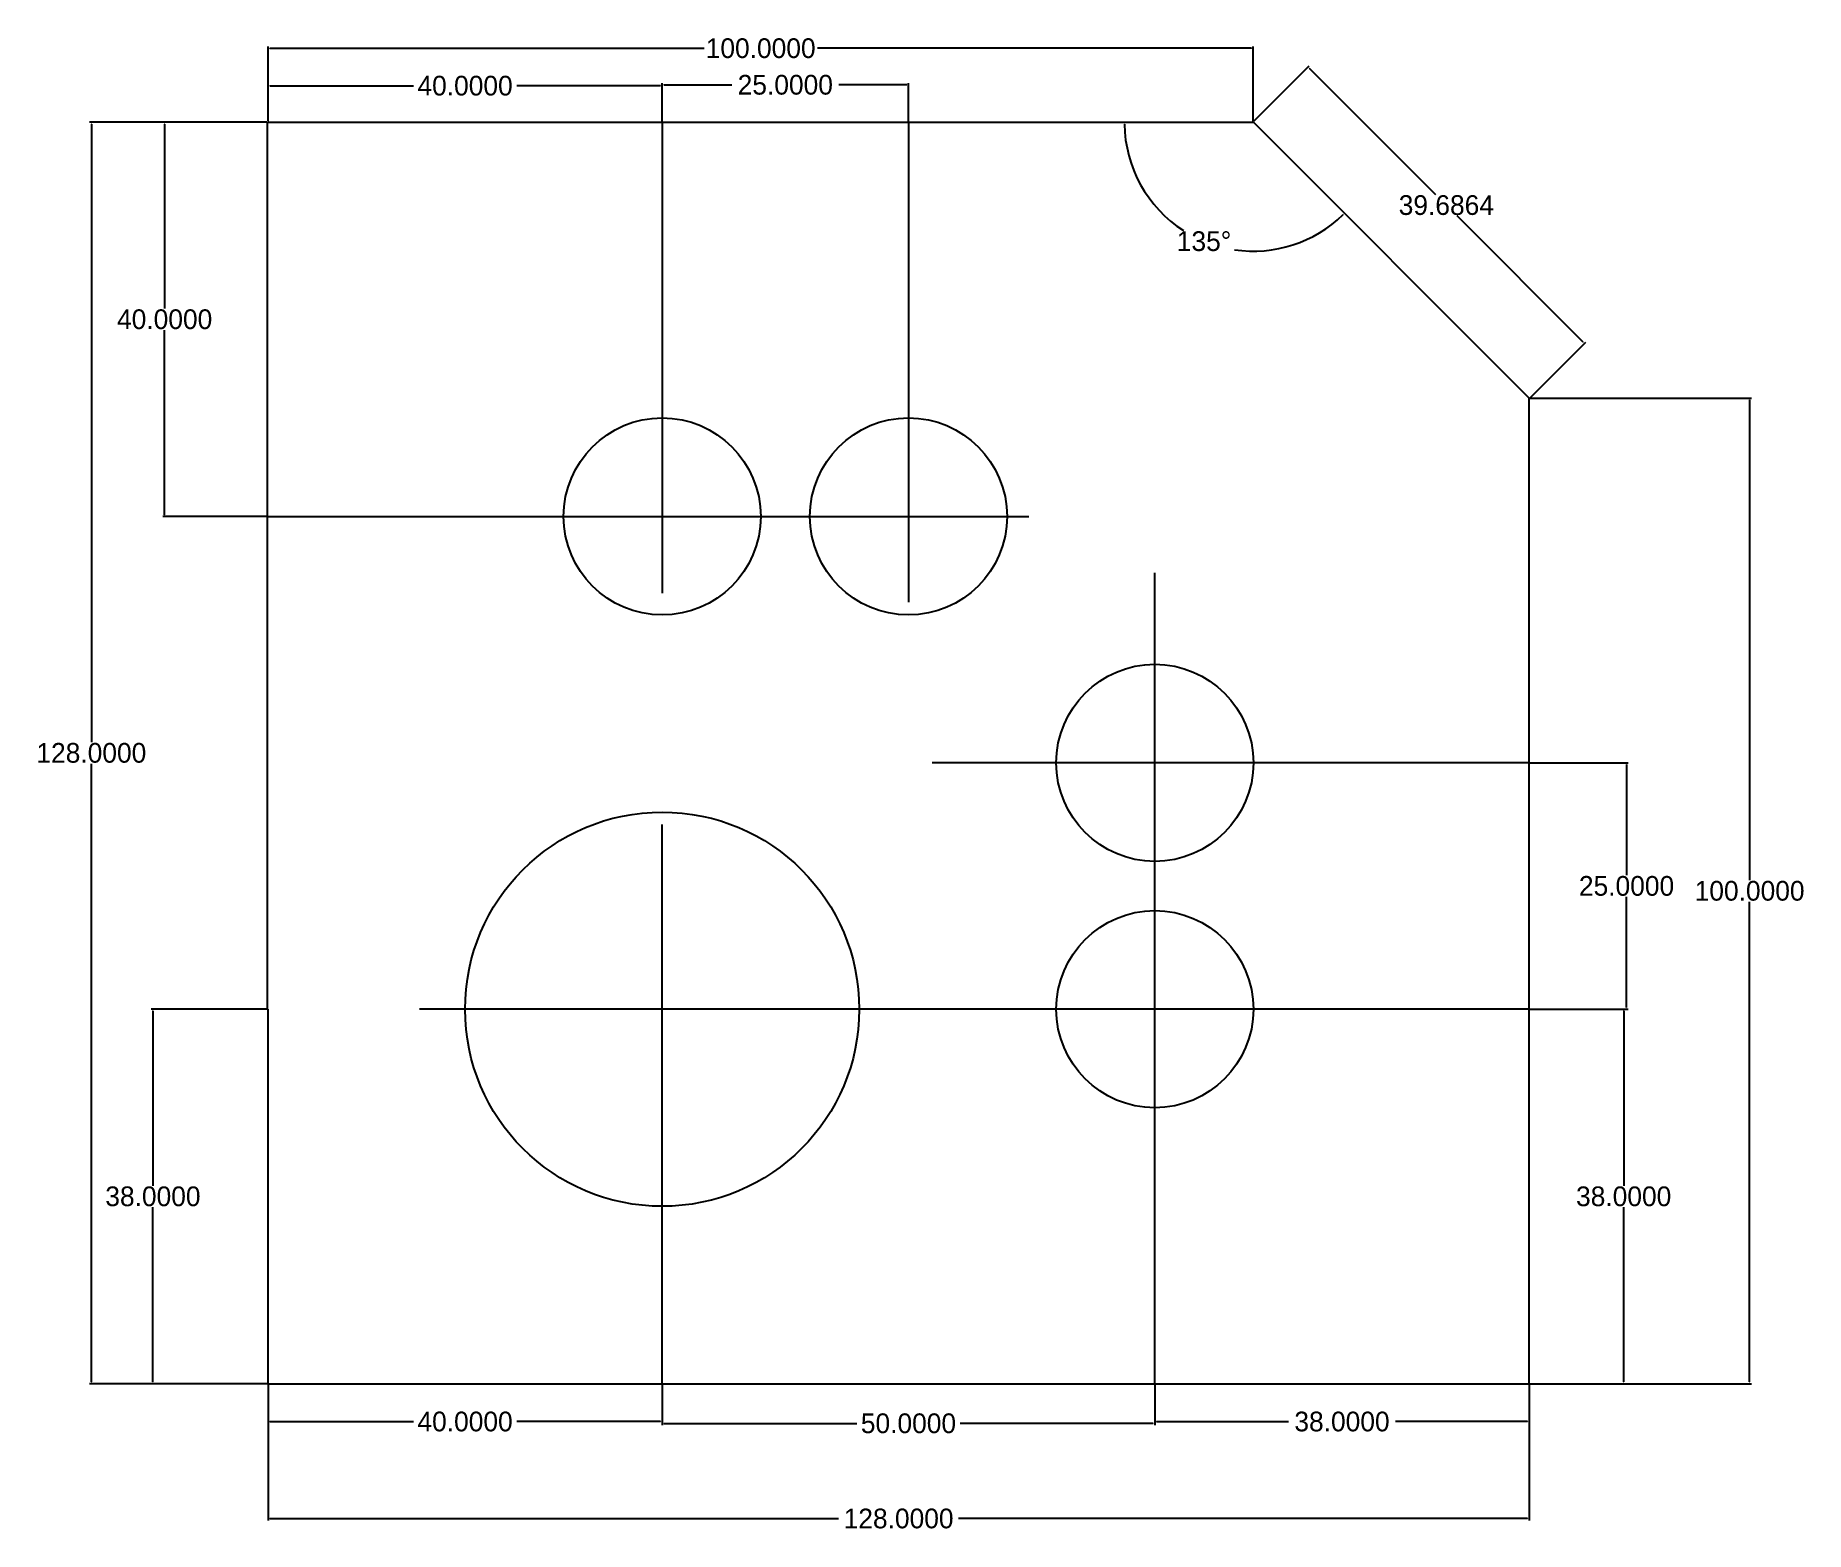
# Model space of a CAD drawing. Header units: inches. Extents: x 13 to 193, y -106 to 46.
import ezdxf

# ---------------------------------------------------------------- set-up
doc = ezdxf.new("R2010")
doc.units = ezdxf.units.IN
doc.header["$MEASUREMENT"] = 0
doc.dimstyles.get("Standard").update_dxf_attribs({"dimtxt": 2, "dimasz": 0.18, "dimexe": 0.18, "dimexo": 0.0625, "dimgap": 0.09, "dimtad": 0, "dimtih": 1, "dimtoh": 1, "dimdec": 4, "dimzin": 0, "dimdsep": 46, "dimtxsty": 'Standard', "dimcen": 0.09, "dimadec": 0, "dimazin": 0, "dimtfac": 1, "dimtdec": 4, "dimtofl": 0, "dimtmove": 0, "dimatfit": 3, "dimfxl": 1, "dimtolj": 1, "dimtzin": 0, "dimarcsym": 0})

# ---------------------------------------------------------------- blocks, each defined once
blk = doc.blocks.new('*D1')
at = {"color": 0, "lineweight": -2}
for p, q in [((36.5, 37.09), (36.5, 40.91)), ((36.68, 40.73), (51.25, 40.73)), ((76.32, 40.73), (61.76, 40.73)), ((76.5, 37.09), (76.5, 40.91))]:
    blk.add_line(p, q, dxfattribs=at)
at = {"color": 0}
for points in [[(36.68, 40.76), (36.68, 40.7), (36.5, 40.73)], [(76.32, 40.76), (76.32, 40.7), (76.5, 40.73)]]:
    blk.add_solid(points, dxfattribs=at)
at = {"layer": 'Defpoints', "color": 0}
for p in [(76.5, 40.73), (36.5, 37.03), (76.5, 37.03)]:
    blk.add_point(p, dxfattribs=at)
at = {"color": 0, "insert": (56.5, 40.73), "char_height": 2, "attachment_point": 5}
blk.add_mtext('\\A1;40.0000', dxfattribs=at)
blk = doc.blocks.new('*D2')
at = {"color": 0, "lineweight": -2}
for p, q in [((76.5, 37.16), (76.5, 41)), ((76.68, 40.82), (83.58, 40.82)), ((101.32, 40.82), (94.43, 40.82)), ((101.5, 37.09), (101.5, 41))]:
    blk.add_line(p, q, dxfattribs=at)
at = {"color": 0}
for points in [[(76.68, 40.85), (76.68, 40.79), (76.5, 40.82)], [(101.32, 40.85), (101.32, 40.79), (101.5, 40.82)]]:
    blk.add_solid(points, dxfattribs=at)
at = {"layer": 'Defpoints', "color": 0}
for p in [(101.5, 40.82), (76.5, 37.09), (101.5, 37.03)]:
    blk.add_point(p, dxfattribs=at)
at = {"color": 0, "insert": (89, 40.82), "char_height": 2, "attachment_point": 5}
blk.add_mtext('\\A1;25.0000', dxfattribs=at)
blk = doc.blocks.new('*D3')
at = {"color": 0, "lineweight": -2}
for p, q in [((36.5, 37.09), (36.5, 44.71)), ((36.68, 44.53), (80.75, 44.53)), ((136.32, 44.53), (92.26, 44.53)), ((136.5, 37.09), (136.5, 44.71))]:
    blk.add_line(p, q, dxfattribs=at)
at = {"color": 0}
for points in [[(36.68, 44.56), (36.68, 44.5), (36.5, 44.53)], [(136.32, 44.56), (136.32, 44.5), (136.5, 44.53)]]:
    blk.add_solid(points, dxfattribs=at)
at = {"layer": 'Defpoints', "color": 0}
for p in [(136.5, 44.53), (36.5, 37.03), (136.5, 37.03)]:
    blk.add_point(p, dxfattribs=at)
at = {"color": 0, "insert": (86.5, 44.53), "char_height": 2, "attachment_point": 5}
blk.add_mtext('\\A1;100.0000', dxfattribs=at)
blk = doc.blocks.new('*D4')
at = {"color": 0, "lineweight": -2}
for p, q in [((36.5, -91.03), (36.5, -95)), ((76.5, -91.03), (76.5, -95)), ((36.68, -94.82), (51.25, -94.82)), ((76.32, -94.82), (61.76, -94.82))]:
    blk.add_line(p, q, dxfattribs=at)
at = {"color": 0}
for points in [[(36.68, -94.79), (36.68, -94.85), (36.5, -94.82)], [(76.32, -94.79), (76.32, -94.85), (76.5, -94.82)]]:
    blk.add_solid(points, dxfattribs=at)
at = {"layer": 'Defpoints', "color": 0}
for p in [(36.5, -90.97), (76.5, -90.97), (76.5, -94.82)]:
    blk.add_point(p, dxfattribs=at)
at = {"color": 0, "insert": (56.5, -94.82), "char_height": 2, "attachment_point": 5}
blk.add_mtext('\\A1;40.0000', dxfattribs=at)
blk = doc.blocks.new('*D5')
at = {"color": 0, "lineweight": -2}
for p, q in [((126.5, -91.03), (126.5, -95)), ((164.5, -91.03), (164.5, -95)), ((126.68, -94.82), (140.08, -94.82)), ((164.32, -94.82), (150.93, -94.82))]:
    blk.add_line(p, q, dxfattribs=at)
at = {"color": 0}
for points in [[(126.68, -94.79), (126.68, -94.85), (126.5, -94.82)], [(164.32, -94.79), (164.32, -94.85), (164.5, -94.82)]]:
    blk.add_solid(points, dxfattribs=at)
at = {"layer": 'Defpoints', "color": 0}
for p in [(126.5, -90.97), (164.5, -90.97), (164.5, -94.82)]:
    blk.add_point(p, dxfattribs=at)
at = {"color": 0, "insert": (145.5, -94.82), "char_height": 2, "attachment_point": 5}
blk.add_mtext('\\A1;38.0000', dxfattribs=at)
blk = doc.blocks.new('*D6')
at = {"color": 0, "lineweight": -2}
for p, q in [((164.57, 9.03), (187.05, 9.03)), ((186.87, 8.85), (186.87, -39.88)), ((186.87, -90.79), (186.87, -42.06)), ((164.57, -90.97), (187.05, -90.97))]:
    blk.add_line(p, q, dxfattribs=at)
at = {"color": 0}
for points in [[(186.84, 8.85), (186.9, 8.85), (186.87, 9.03)], [(186.84, -90.79), (186.9, -90.79), (186.87, -90.97)]]:
    blk.add_solid(points, dxfattribs=at)
at = {"layer": 'Defpoints', "color": 0}
for p in [(164.5, 9.03), (186.87, 9.03), (164.5, -90.97)]:
    blk.add_point(p, dxfattribs=at)
at = {"color": 0, "insert": (186.87, -40.97), "char_height": 2, "attachment_point": 5}
blk.add_mtext('\\A1;100.0000', dxfattribs=at)
blk = doc.blocks.new('*D7')
at = {"color": 0, "lineweight": -2}
for start, end in [(180.7887, 237.1956), (261.5826, 314.2113)]:
    blk.add_arc((136.5, 37.03), 13.08, start, end, dxfattribs=at)
at = {"color": 0}
for points in [[(123.4, 36.85), (123.46, 36.85), (123.43, 37.03)], [(145.6, 27.68), (145.64, 27.64), (145.75, 27.78)]]:
    blk.add_solid(points, dxfattribs=at)
at = {"layer": 'Defpoints', "color": 0}
for p in [(101.5, 37.03), (136.5, 37.03), (136.5, 37.03), (127.26, 27.78), (164.5, 9.03)]:
    blk.add_point(p, dxfattribs=at)
at = {"color": 0, "insert": (131.5, 24.95), "char_height": 2, "attachment_point": 5}
blk.add_mtext('\\A1;135°', dxfattribs=at)
blk = doc.blocks.new('*D8')
at = {"color": 0, "lineweight": -2}
for p, q in [((164.57, -52.97), (174.27, -52.97)), ((174.09, -53.15), (174.09, -70.88)), ((174.09, -90.79), (174.09, -73.06)), ((164.57, -90.97), (174.27, -90.97))]:
    blk.add_line(p, q, dxfattribs=at)
at = {"color": 0}
for points in [[(174.06, -53.15), (174.12, -53.15), (174.09, -52.97)], [(174.06, -90.79), (174.12, -90.79), (174.09, -90.97)]]:
    blk.add_solid(points, dxfattribs=at)
at = {"layer": 'Defpoints', "color": 0}
for p in [(164.5, -52.97), (174.09, -52.97), (164.5, -90.97)]:
    blk.add_point(p, dxfattribs=at)
at = {"color": 0, "insert": (174.09, -71.97), "char_height": 2, "attachment_point": 5}
blk.add_mtext('\\A1;38.0000', dxfattribs=at)
blk = doc.blocks.new('*D9')
at = {"color": 0, "lineweight": -2}
for p, q in [((164.57, -27.97), (174.56, -27.97)), ((174.38, -28.15), (174.38, -39.38)), ((174.38, -52.79), (174.38, -41.56)), ((164.63, -52.97), (174.56, -52.97))]:
    blk.add_line(p, q, dxfattribs=at)
at = {"color": 0}
for points in [[(174.35, -28.15), (174.41, -28.15), (174.38, -27.97)], [(174.35, -52.79), (174.41, -52.79), (174.38, -52.97)]]:
    blk.add_solid(points, dxfattribs=at)
at = {"layer": 'Defpoints', "color": 0}
for p in [(164.5, -27.97), (174.38, -27.97), (164.57, -52.97)]:
    blk.add_point(p, dxfattribs=at)
at = {"color": 0, "insert": (174.38, -40.47), "char_height": 2, "attachment_point": 5}
blk.add_mtext('\\A1;25.0000', dxfattribs=at)
blk = doc.blocks.new('*D10')
at = {"color": 0, "lineweight": -2}
for p, q in [((36.44, -52.97), (24.64, -52.97)), ((24.82, -53.15), (24.82, -70.88)), ((24.82, -90.79), (24.82, -73.06)), ((36.44, -90.97), (24.64, -90.97))]:
    blk.add_line(p, q, dxfattribs=at)
at = {"color": 0}
for points in [[(24.79, -53.15), (24.85, -53.15), (24.82, -52.97)], [(24.79, -90.79), (24.85, -90.79), (24.82, -90.97)]]:
    blk.add_solid(points, dxfattribs=at)
at = {"layer": 'Defpoints', "color": 0}
for p in [(24.82, -52.97), (36.5, -52.97), (36.5, -90.97)]:
    blk.add_point(p, dxfattribs=at)
at = {"color": 0, "insert": (24.82, -71.97), "char_height": 2, "attachment_point": 5}
blk.add_mtext('\\A1;38.0000', dxfattribs=at)
blk = doc.blocks.new('*D11')
at = {"color": 0, "lineweight": -2}
for p, q in [((36.38, 37.03), (18.39, 37.03)), ((18.57, 36.85), (18.57, -25.88)), ((18.57, -90.79), (18.57, -28.06)), ((36.44, -90.97), (18.39, -90.97))]:
    blk.add_line(p, q, dxfattribs=at)
at = {"color": 0}
for points in [[(18.54, 36.85), (18.6, 36.85), (18.57, 37.03)], [(18.54, -90.79), (18.6, -90.79), (18.57, -90.97)]]:
    blk.add_solid(points, dxfattribs=at)
at = {"layer": 'Defpoints', "color": 0}
for p in [(18.57, 37.03), (36.44, 37.03), (36.5, -90.97)]:
    blk.add_point(p, dxfattribs=at)
at = {"color": 0, "insert": (18.57, -26.97), "char_height": 2, "attachment_point": 5}
blk.add_mtext('\\A1;128.0000', dxfattribs=at)
blk = doc.blocks.new('*D12')
at = {"color": 0, "lineweight": -2}
for p, q in [((136.55, 37.14), (142.18, 42.77)), ((142.18, 42.51), (155, 29.7)), ((169.99, 14.71), (157.18, 27.52)), ((164.61, 9.07), (170.24, 14.71))]:
    blk.add_line(p, q, dxfattribs=at)
at = {"color": 0}
for points in [[(142.2, 42.54), (142.16, 42.49), (142.05, 42.64)], [(170.01, 14.73), (169.97, 14.69), (170.12, 14.58)]]:
    blk.add_solid(points, dxfattribs=at)
at = {"layer": 'Defpoints', "color": 0}
for p in [(136.5, 37.09), (170.12, 14.58), (164.57, 9.03)]:
    blk.add_point(p, dxfattribs=at)
at = {"color": 0, "insert": (156.09, 28.61), "char_height": 2, "attachment_point": 5}
blk.add_mtext('\\A1;39.6864', dxfattribs=at)
blk = doc.blocks.new('*D13')
at = {"color": 0, "lineweight": -2}
for p, q in [((36.38, 37.03), (25.83, 37.03)), ((26.01, 36.85), (26.01, 18.12)), ((26.01, -2.79), (26.01, 15.94)), ((36.38, -2.97), (25.83, -2.97))]:
    blk.add_line(p, q, dxfattribs=at)
at = {"color": 0}
for points in [[(25.98, 36.85), (26.04, 36.85), (26.01, 37.03)], [(25.98, -2.79), (26.04, -2.79), (26.01, -2.97)]]:
    blk.add_solid(points, dxfattribs=at)
at = {"layer": 'Defpoints', "color": 0}
for p in [(26.01, 37.03), (36.44, 37.03), (36.44, -2.97)]:
    blk.add_point(p, dxfattribs=at)
at = {"color": 0, "insert": (26.01, 17.03), "char_height": 2, "attachment_point": 5}
blk.add_mtext('\\A1;40.0000', dxfattribs=at)
blk = doc.blocks.new('*D15')
at = {"color": 0, "lineweight": -2}
for p, q in [((76.5, -91.09), (76.5, -95.18)), ((126.5, -91.09), (126.5, -95.18)), ((76.68, -95), (96.25, -95)), ((126.32, -95), (106.76, -95))]:
    blk.add_line(p, q, dxfattribs=at)
at = {"color": 0}
for points in [[(76.68, -94.97), (76.68, -95.03), (76.5, -95)], [(126.32, -94.97), (126.32, -95.03), (126.5, -95)]]:
    blk.add_solid(points, dxfattribs=at)
at = {"layer": 'Defpoints', "color": 0}
for p in [(76.5, -91.03), (126.5, -91.03), (126.5, -95)]:
    blk.add_point(p, dxfattribs=at)
at = {"color": 0, "insert": (101.5, -95), "char_height": 2, "attachment_point": 5}
blk.add_mtext('\\A1;50.0000', dxfattribs=at)
blk = doc.blocks.new('*D17')
at = {"color": 0, "lineweight": -2}
for p, q in [((36.5, -91.09), (36.5, -104.84)), ((164.5, -91.09), (164.5, -104.84)), ((36.68, -104.66), (94.41, -104.66)), ((164.32, -104.66), (106.59, -104.66))]:
    blk.add_line(p, q, dxfattribs=at)
at = {"color": 0}
for points in [[(36.68, -104.63), (36.68, -104.69), (36.5, -104.66)], [(164.32, -104.63), (164.32, -104.69), (164.5, -104.66)]]:
    blk.add_solid(points, dxfattribs=at)
at = {"layer": 'Defpoints', "color": 0}
for p in [(36.5, -91.03), (164.5, -91.03), (164.5, -104.66)]:
    blk.add_point(p, dxfattribs=at)
at = {"color": 0, "insert": (100.5, -104.66), "char_height": 2, "attachment_point": 5}
blk.add_mtext('\\A1;128.0000', dxfattribs=at)

msp = doc.modelspace()

# ---------------------------------------------------------------- linework, layer by layer
for p, q in [((36.44231, -2.96997), (36.44231, 37.03003)), ((36.50481, 37.03003), (76.50481, 37.03003)), ((76.50481, 37.03003), (101.50481, 37.03003)), ((76.50481, 37.03003), (76.50481, -10.76835)), ((101.50481, 37.09253), (101.50481, -11.65934)), ((101.50481, 37.03003), (136.50481, 37.03003)), ((136.50481, 37.03003), (164.50481, 9.03003)), ((164.50481, -27.96997), (164.50481, 9.03003)), ((36.44231, -52.96997), (36.44231, -2.96997)), ((36.44231, -2.96997), (113.72432, -2.96997)), ((126.50481, -90.96997), (126.50481, -8.68938)), ((164.50481, -27.96997), (103.91168, -27.96997)), ((164.50481, -52.96997), (164.50481, -27.96997)), ((76.50481, -90.96997), (76.50481, -34.23107)), ((36.50481, -90.96997), (36.50481, -52.96997)), ((164.50481, -52.96997), (51.87497, -52.96997)), ((164.50481, -90.96997), (164.50481, -52.96997)), ((36.50481, -90.96997), (76.50481, -90.96997)), ((76.50481, -90.96997), (126.50481, -90.96997)), ((126.50481, -90.96997), (164.50481, -90.96997))]:
    msp.add_line(p, q)
for centre, radius in [((76.50481, -2.96997), 10), ((101.50481, -2.96997), 10), ((126.50481, -27.96997), 10), ((76.50481, -52.96997), 20), ((126.50481, -52.96997), 10)]:
    msp.add_circle(centre, radius)

# ---------------------------------------------------------------- dimensions: what is measured, and where the dimension line sits
for base, p1, p2, picture, middle in [((136.50481, 44.52775), (36.50481, 37.03003), (136.50481, 37.03003), '*D3', (86.50481, 44.52775)), ((76.50481, 40.7283), (36.50481, 37.03003), (76.50481, 37.03003), '*D1', (56.50481, 40.7283)), ((101.50481, 40.82312), (76.50481, 37.09253), (101.50481, 37.03003), '*D2', (89.00481, 40.82312)), ((76.50481, -94.81833), (36.50481, -90.96997), (76.50481, -90.96997), '*D4', (56.50481, -94.81833)), ((164.50481, -104.66455), (36.50481, -91.03247), (164.50481, -91.03247), '*D17', (100.50481, -104.66455)), ((126.50481, -94.99833), (76.50481, -91.03247), (126.50481, -91.03247), '*D15', (101.50481, -94.99833)), ((164.50481, -94.81833), (126.50481, -90.96997), (164.50481, -90.96997), '*D5', (145.50481, -94.81833))]:
    dim = msp.add_linear_dim(base=base, p1=p1, p2=p2, dimstyle='Standard')
    dim.commit()
    dim.dimension.update_dxf_attribs({"geometry": picture, "text_midpoint": middle})
dim = msp.add_aligned_dim(p1=(136.50481, 37.09253), p2=(164.56731, 9.03003), distance=7.8481, dimstyle='Standard')
dim.commit()
dim.dimension.update_dxf_attribs({"geometry": '*D12', "text_midpoint": (156.0855, 28.61073)})
for base, p1, p2, picture, middle in [((18.57147, 37.03003), (36.50481, -90.96997), (36.44231, 37.03003), '*D11', (18.57147, -26.96997)), ((26.00529, 37.03003), (36.44231, -2.96997), (36.44231, 37.03003), '*D13', (26.00529, 17.03003)), ((186.87307, 9.03003), (164.50481, -90.96997), (164.50481, 9.03003), '*D6', (186.87307, -40.96997)), ((174.38426, -27.96997), (164.56731, -52.96997), (164.50481, -27.96997), '*D9', (174.38426, -40.46997)), ((24.81588, -52.96997), (36.50481, -90.96997), (36.50481, -52.96997), '*D10', (24.81588, -71.96997)), ((174.0869, -52.96997), (164.50481, -90.96997), (164.50481, -52.96997), '*D8', (174.0869, -71.96997))]:
    dim = msp.add_linear_dim(base=base, p1=p1, p2=p2, angle=90, dimstyle='Standard')
    dim.commit()
    dim.dimension.update_dxf_attribs({"geometry": picture, "text_midpoint": middle})
dim = msp.add_angular_dim_2l(base=(127.25825, 27.78347), line1=((136.50481, 37.03003), (164.50481, 9.03003)), line2=((101.50481, 37.03003), (136.50481, 37.03003)), dimstyle='Standard')
dim.commit()
dim.dimension.update_dxf_attribs({"geometry": '*D7', "text_midpoint": (131.5006, 24.94882)})

doc.saveas('drawing.dxf')
